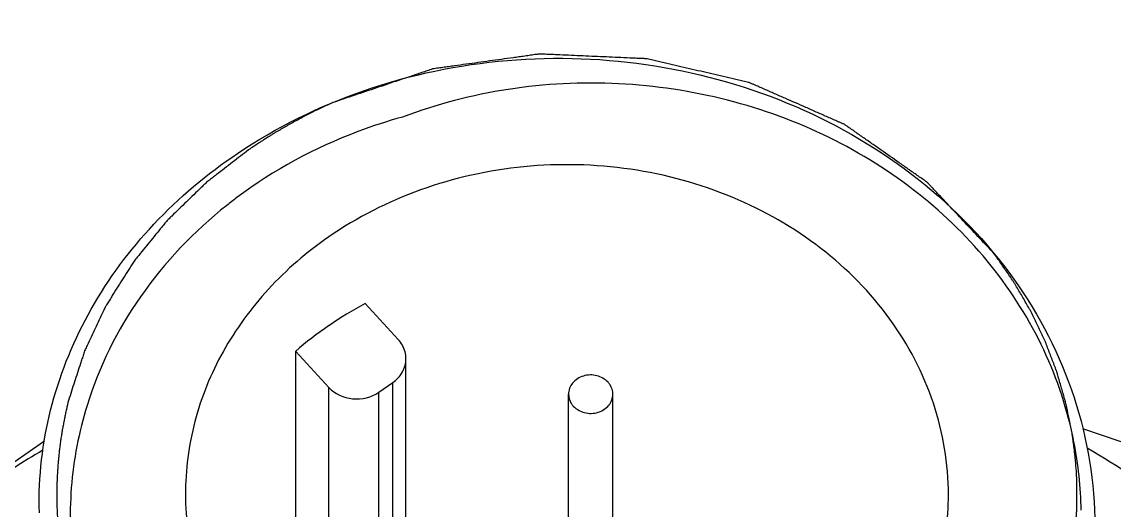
# Model space of a CAD drawing. Header units: millimetres. Extents: x 0 to 10500, y 0 to 7425.
# Drawn here: x 1847 to 1859.31, y 5237.23 to 5242.73 of the extents above; entities that cross this region are included whole.
import ezdxf

# ---------------------------------------------------------------- set-up
doc = ezdxf.new("R2010")
doc.units = ezdxf.units.MM
doc.header["$LTSCALE"] = 577.5
doc.layers.get('0').update_dxf_attribs({"linetype": 'CONTINUOUS'})
doc.layers.add('AXES', color=7, linetype='CONTINUOUS')

msp = doc.modelspace()

# ---------------------------------------------------------------- linework, layer by layer
at = {"color": 7, "linetype": 'Continuous'}
for p, q in [((1863.066, 5236.755), (1858.958, 5238.146)), ((1847.254, 5238.005), (1841.315, 5233.896))]:
    msp.add_line(p, q, dxfattribs=at)
msp.add_circle((1822.737, 5169.778), 106.812, dxfattribs=at)
for centre, radius, start, end in [((1852.541, 5236.597), 5.195, 126.8605, 128.4651), ((1854.585, 5237.162), 4.355, 0.8641, 11.0533), ((1851.515, 5237.298), 4.322, 180.0002, 181.3272)]:
    msp.add_arc(centre, radius, start, end, dxfattribs=at)
at = {"color": 2, "linetype": 'Continuous'}
for points, knots in [([(1857.964, 5240.115), (1857.909, 5240.174), (1857.798, 5240.292), (1857.632, 5240.469), (1857.494, 5240.616), (1857.398, 5240.72), (1857.343, 5240.778), (1857.301, 5240.823), (1857.267, 5240.859), (1857.239, 5240.889), (1857.222, 5240.907), (1857.209, 5240.923), (1857.191, 5240.934), (1857.162, 5240.955), (1857.119, 5240.985), (1857.068, 5241.021), (1857, 5241.068), (1856.88, 5241.152), (1856.744, 5241.247), (1856.608, 5241.343), (1856.523, 5241.402), (1856.454, 5241.45), (1856.403, 5241.486), (1856.352, 5241.522), (1856.314, 5241.549), (1856.288, 5241.566), (1856.272, 5241.579), (1856.247, 5241.589), (1856.218, 5241.602), (1856.178, 5241.619), (1856.13, 5241.641), (1856.051, 5241.675), (1855.954, 5241.718), (1855.798, 5241.787), (1855.641, 5241.856), (1855.485, 5241.924), (1855.387, 5241.967), (1855.309, 5242.002), (1855.26, 5242.023), (1855.226, 5242.038), (1855.209, 5242.046), (1855.199, 5242.05), (1855.183, 5242.053), (1855.16, 5242.059), (1855.117, 5242.069), (1855.064, 5242.081), (1854.98, 5242.101), (1854.874, 5242.125), (1854.747, 5242.155), (1854.62, 5242.184), (1854.493, 5242.213), (1854.366, 5242.243), (1854.26, 5242.267), (1854.175, 5242.287), (1854.122, 5242.299), (1854.08, 5242.309), (1854.056, 5242.314), (1854.04, 5242.318), (1854.029, 5242.319), (1854.01, 5242.32), (1853.972, 5242.321), (1853.917, 5242.324), (1853.83, 5242.328), (1853.72, 5242.333), (1853.545, 5242.34), (1853.326, 5242.35), (1853.129, 5242.359), (1852.998, 5242.365), (1852.943, 5242.367), (1852.9, 5242.369), (1852.867, 5242.371), (1852.839, 5242.373), (1852.817, 5242.369), (1852.784, 5242.365), (1852.735, 5242.358), (1852.669, 5242.348), (1852.603, 5242.339), (1852.515, 5242.327), (1852.405, 5242.312), (1852.229, 5242.287), (1852.053, 5242.263), (1851.899, 5242.241), (1851.811, 5242.229), (1851.745, 5242.22), (1851.69, 5242.212), (1851.652, 5242.207), (1851.63, 5242.204), (1851.61, 5242.196), (1851.584, 5242.188), (1851.543, 5242.174), (1851.491, 5242.157), (1851.43, 5242.136), (1851.347, 5242.108), (1851.204, 5242.06), (1850.998, 5241.99), (1850.752, 5241.907), (1850.587, 5241.852), (1850.505, 5241.824)], [0, 0, 0, 0, 0.03125, 0.0625, 0.09375, 0.109375, 0.117188, 0.125, 0.132812, 0.136719, 0.140625, 0.142578, 0.144531, 0.148438, 0.15625, 0.164062, 0.171875, 0.1875, 0.21875, 0.234375, 0.25, 0.257812, 0.265625, 0.273438, 0.28125, 0.283203, 0.285156, 0.289062, 0.292969, 0.296875, 0.304688, 0.3125, 0.328125, 0.34375, 0.375, 0.390625, 0.40625, 0.414062, 0.421875, 0.425781, 0.427734, 0.428711, 0.429688, 0.433594, 0.4375, 0.445312, 0.453125, 0.46875, 0.484375, 0.5, 0.515625, 0.53125, 0.546875, 0.554688, 0.5625, 0.566406, 0.570312, 0.571289, 0.572266, 0.574219, 0.578125, 0.585938, 0.59375, 0.609375, 0.625, 0.65625, 0.6875, 0.695312, 0.703125, 0.707031, 0.710938, 0.714844, 0.716797, 0.71875, 0.726562, 0.734375, 0.742188, 0.75, 0.765625, 0.78125, 0.8125, 0.828125, 0.835938, 0.84375, 0.851562, 0.855469, 0.857422, 0.859375, 0.863281, 0.867188, 0.875, 0.882812, 0.890625, 0.90625, 0.9375, 0.96875, 1, 1, 1, 1]), ([(1850.505, 5241.824), (1850.465, 5241.806), (1850.405, 5241.778), (1850.326, 5241.741), (1850.277, 5241.716), (1850.238, 5241.696), (1850.214, 5241.684), (1850.195, 5241.675), (1850.174, 5241.664), (1850.136, 5241.643), (1850.093, 5241.62), (1850.051, 5241.597), (1850.018, 5241.58), (1849.991, 5241.564), (1849.953, 5241.542), (1849.916, 5241.52), (1849.883, 5241.501), (1849.864, 5241.49), (1849.843, 5241.477), (1849.818, 5241.462), (1849.777, 5241.436), (1849.736, 5241.411), (1849.696, 5241.385), (1849.64, 5241.347), (1849.592, 5241.315), (1849.554, 5241.29)], [0, 0, 0, 0, 0.125, 0.1875, 0.25, 0.28125, 0.3125, 0.328125, 0.34375, 0.375, 0.4375, 0.46875, 0.5, 0.53125, 0.5625, 0.625, 0.65625, 0.671875, 0.6875, 0.71875, 0.75, 0.8125, 0.84375, 0.875, 1, 1, 1, 1]), ([(1849.554, 5241.29), (1849.494, 5241.244), (1849.404, 5241.174), (1849.285, 5241.081), (1849.21, 5241.023), (1849.15, 5240.977), (1849.113, 5240.948), (1849.083, 5240.926), (1849.062, 5240.906), (1849.041, 5240.886), (1849, 5240.846), (1848.938, 5240.785), (1848.855, 5240.705), (1848.773, 5240.625), (1848.711, 5240.565), (1848.67, 5240.525), (1848.649, 5240.505), (1848.629, 5240.484), (1848.607, 5240.456), (1848.577, 5240.42), (1848.508, 5240.335), (1848.427, 5240.236), (1848.346, 5240.136), (1848.306, 5240.087), (1848.283, 5240.058), (1848.265, 5240.038), (1848.251, 5240.013), (1848.231, 5239.982), (1848.196, 5239.927), (1848.146, 5239.848), (1848.087, 5239.754), (1848.037, 5239.676), (1847.998, 5239.613), (1847.973, 5239.573), (1847.955, 5239.546), (1847.946, 5239.53), (1847.939, 5239.514), (1847.929, 5239.494), (1847.906, 5239.446), (1847.872, 5239.373), (1847.827, 5239.277), (1847.781, 5239.18), (1847.747, 5239.108), (1847.725, 5239.06), (1847.713, 5239.036), (1847.702, 5239.011), (1847.692, 5238.976), (1847.678, 5238.933), (1847.655, 5238.864), (1847.627, 5238.777), (1847.582, 5238.639), (1847.549, 5238.535), (1847.526, 5238.466)], [0, 0, 0, 0, 0.0625, 0.09375, 0.125, 0.140625, 0.15625, 0.164062, 0.171875, 0.179688, 0.1875, 0.21875, 0.25, 0.28125, 0.3125, 0.320312, 0.328125, 0.335938, 0.34375, 0.359375, 0.375, 0.4375, 0.46875, 0.484375, 0.492188, 0.5, 0.507812, 0.515625, 0.53125, 0.5625, 0.59375, 0.625, 0.640625, 0.65625, 0.664062, 0.667969, 0.671875, 0.679688, 0.6875, 0.71875, 0.75, 0.78125, 0.8125, 0.820312, 0.828125, 0.835938, 0.84375, 0.859375, 0.875, 0.90625, 0.9375, 1, 1, 1, 1]), ([(1858.837, 5238.098), (1858.828, 5238.141), (1858.811, 5238.227), (1858.791, 5238.323), (1858.778, 5238.387), (1858.771, 5238.419), (1858.764, 5238.451), (1858.751, 5238.496), (1858.735, 5238.551), (1858.715, 5238.617), (1858.696, 5238.684), (1858.68, 5238.739), (1858.668, 5238.783), (1858.652, 5238.827), (1858.622, 5238.902), (1858.589, 5238.989), (1858.56, 5239.065), (1858.544, 5239.108), (1858.532, 5239.141), (1858.516, 5239.172), (1858.496, 5239.214), (1858.461, 5239.288), (1858.42, 5239.372), (1858.385, 5239.446), (1858.364, 5239.488), (1858.34, 5239.528), (1858.311, 5239.579), (1858.275, 5239.64), (1858.239, 5239.701), (1858.209, 5239.752), (1858.186, 5239.793), (1858.16, 5239.832), (1858.112, 5239.901), (1858.045, 5239.998), (1857.991, 5240.076), (1857.964, 5240.115)], [0, 0, 0, 0, 0.0625, 0.125, 0.140625, 0.15625, 0.171875, 0.1875, 0.21875, 0.25, 0.28125, 0.3125, 0.328125, 0.34375, 0.375, 0.4375, 0.46875, 0.484375, 0.5, 0.515625, 0.53125, 0.5625, 0.625, 0.65625, 0.671875, 0.6875, 0.71875, 0.75, 0.78125, 0.8125, 0.828125, 0.84375, 0.875, 0.9375, 1, 1, 1, 1]), ([(1847.526, 5238.466), (1847.518, 5238.432), (1847.506, 5238.381), (1847.491, 5238.313), (1847.481, 5238.261), (1847.47, 5238.21), (1847.461, 5238.158), (1847.453, 5238.116), (1847.448, 5238.081), (1847.443, 5238.056), (1847.439, 5238.026), (1847.434, 5237.988), (1847.429, 5237.949), (1847.423, 5237.909), (1847.421, 5237.883), (1847.418, 5237.857), (1847.415, 5237.822), (1847.411, 5237.788), (1847.408, 5237.753), (1847.406, 5237.714), (1847.402, 5237.668), (1847.4, 5237.63), (1847.399, 5237.611)], [0, 0, 0, 0, 0.125, 0.1875, 0.25, 0.3125, 0.375, 0.4375, 0.46875, 0.5, 0.53125, 0.5625, 0.625, 0.65625, 0.6875, 0.71875, 0.75, 0.8125, 0.84375, 0.875, 0.9375, 1, 1, 1, 1]), ([(1858.847, 5238.032), (1858.846, 5238.041), (1858.844, 5238.054), (1858.841, 5238.071), (1858.839, 5238.086), (1858.838, 5238.094), (1858.837, 5238.098)], [0, 0, 0, 0, 0.375, 0.5625, 0.75, 1, 1, 1, 1]), ([(1858.893, 5237.39), (1858.893, 5237.442), (1858.892, 5237.547), (1858.886, 5237.677), (1858.878, 5237.768), (1858.873, 5237.82), (1858.87, 5237.852), (1858.867, 5237.878), (1858.865, 5237.897), (1858.863, 5237.918), (1858.858, 5237.949), (1858.853, 5237.986), (1858.849, 5238.017), (1858.847, 5238.032)], [0, 0, 0, 0, 0.25, 0.5, 0.625, 0.6875, 0.75, 0.78125, 0.8125, 0.84375, 0.875, 0.9375, 1, 1, 1, 1]), ([(1847.399, 5237.611), (1847.398, 5237.602), (1847.398, 5237.585), (1847.397, 5237.563), (1847.396, 5237.546), (1847.395, 5237.526), (1847.395, 5237.498), (1847.394, 5237.466), (1847.394, 5237.433), (1847.394, 5237.406), (1847.394, 5237.384), (1847.394, 5237.367), (1847.394, 5237.355), (1847.394, 5237.337), (1847.394, 5237.32), (1847.395, 5237.303), (1847.395, 5237.288), (1847.396, 5237.271), (1847.396, 5237.25), (1847.397, 5237.223), (1847.399, 5237.178), (1847.401, 5237.145), (1847.403, 5237.122)], [0, 0, 0, 0, 0.0625, 0.125, 0.15625, 0.1875, 0.25, 0.3125, 0.375, 0.4375, 0.46875, 0.5, 0.53125, 0.5625, 0.625, 0.65625, 0.6875, 0.71875, 0.75, 0.8125, 0.875, 1, 1, 1, 1]), ([(1858.871, 5236.959), (1858.874, 5236.993), (1858.88, 5237.062), (1858.886, 5237.149), (1858.89, 5237.218), (1858.891, 5237.262), (1858.892, 5237.292), (1858.893, 5237.31), (1858.893, 5237.332), (1858.893, 5237.358), (1858.893, 5237.38), (1858.893, 5237.39)], [0, 0, 0, 0, 0.25, 0.5, 0.625, 0.75, 0.8125, 0.84375, 0.875, 0.9375, 1, 1, 1, 1])]:
    msp.add_open_spline(points, degree=3, knots=knots, dxfattribs=at)
at = {"color": 7, "linetype": 'Continuous'}
for points, knots in [([(1849.429, 5241.25), (1849.871, 5241.548), (1850.855, 5242.031), (1852.473, 5242.367), (1854.142, 5242.305), (1855.737, 5241.848), (1857.136, 5241.025), (1858.231, 5239.893), (1858.932, 5238.533), (1859.094, 5237.537), (1859.094, 5237.048)], [0, 0, 0, 0, 0.125997, 0.255706, 0.386866, 0.516945, 0.643786, 0.766203, 0.884394, 1, 1, 1, 1]), ([(1858.859, 5237.997), (1858.789, 5238.354), (1858.556, 5239.062), (1857.953, 5240.02), (1857.124, 5240.837), (1856.108, 5241.472), (1854.957, 5241.893), (1853.727, 5242.078), (1852.481, 5242.016), (1851.675, 5241.806), (1851.291, 5241.661)], [0, 0, 0, 0, 0.114996, 0.232803, 0.354323, 0.47971, 0.608367, 0.739076, 0.870208, 1, 1, 1, 1]), ([(1851.291, 5241.661), (1851.121, 5241.614), (1850.46, 5241.4), (1849.839, 5241.064), (1849.425, 5240.754)], [0, 0, 0, 0, 0.254655, 1, 1, 1, 1]), ([(1847.194, 5237.298), (1847.194, 5237.677), (1847.296, 5238.445), (1847.745, 5239.529), (1848.464, 5240.495), (1849.088, 5241.02), (1849.429, 5241.25)], [0, 0, 0, 0, 0.240998, 0.486142, 0.738612, 1, 1, 1, 1]), ([(1857.444, 5237.402), (1857.444, 5237.75), (1857.326, 5238.46), (1856.819, 5239.427), (1856.027, 5240.229), (1855.016, 5240.807), (1853.863, 5241.121), (1852.657, 5241.149), (1851.488, 5240.89), (1850.778, 5240.53), (1850.459, 5240.309)], [0, 0, 0, 0, 0.114419, 0.231609, 0.353346, 0.479908, 0.610137, 0.741881, 0.872595, 1, 1, 1, 1]), ([(1849.31, 5240.665), (1848.94, 5240.371), (1848.289, 5239.69), (1847.869, 5238.844), (1847.735, 5238.409)], [0, 0, 0, 0, 0.509453, 1, 1, 1, 1]), ([(1850.459, 5240.309), (1850.212, 5240.139), (1849.761, 5239.75), (1849.242, 5239.039), (1848.917, 5238.243), (1848.844, 5237.68), (1848.844, 5237.402)], [0, 0, 0, 0, 0.260523, 0.512824, 0.758336, 1, 1, 1, 1]), ([(1847.735, 5238.409), (1847.642, 5238.108), (1847.522, 5237.485), (1847.557, 5236.534), (1847.804, 5235.607), (1848.404, 5234.439), (1849.624, 5233.209), (1850.893, 5232.626), (1851.567, 5232.436)], [0, 0, 0, 0, 0.119585, 0.238666, 0.358715, 0.480994, 0.734005, 1, 1, 1, 1]), ([(1848.844, 5237.402), (1848.844, 5237.127), (1848.916, 5236.57), (1849.233, 5235.782), (1849.742, 5235.075), (1850.185, 5234.688), (1850.427, 5234.517)], [0, 0, 0, 0, 0.241804, 0.487381, 0.739631, 1, 1, 1, 1]), ([(1855.854, 5234.512), (1856.097, 5234.683), (1856.541, 5235.071), (1857.052, 5235.778), (1857.371, 5236.568), (1857.444, 5237.126), (1857.444, 5237.402)], [0, 0, 0, 0, 0.260402, 0.512662, 0.758225, 1, 1, 1, 1])]:
    msp.add_open_spline(points, degree=3, knots=knots, dxfattribs=at)
at = {"layer": 'AXES', "color": 7, "linetype": 'Continuous'}
for p, q in [((1851.242, 5239.153), (1850.868, 5239.558)), ((1850.087, 5235.763), (1850.087, 5239.018)), ((1850.087, 5239.018), (1850.461, 5238.612)), ((1851.33, 5235.682), (1851.33, 5238.937)), ((1851.023, 5238.558), (1851.18, 5238.666)), ((1851.18, 5235.411), (1851.18, 5238.666)), ((1850.461, 5236.752), (1850.461, 5238.612)), ((1851.023, 5235.303), (1851.023, 5238.558)), ((1853.162, 5235.281), (1853.162, 5238.536)), ((1853.662, 5235.281), (1853.662, 5238.536))]:
    msp.add_line(p, q, dxfattribs=at)
for centre, radius, start, end in [((1852.938, 5235.722), 4.359, 118.345, 124.6492), ((1852.823, 5235.887), 4.159, 124.6513, 131.1568), ((1852.594, 5228.806), 10.559, 120.5, 124.6642)]:
    msp.add_arc(centre, radius, start, end, dxfattribs=at)
for points in [[(1851.29, 5239.087), (1851.277, 5239.111), (1851.261, 5239.133), (1851.242, 5239.153)], [(1851.33, 5238.937), (1851.33, 5238.988), (1851.315, 5239.042), (1851.29, 5239.087)]]:
    msp.add_open_spline(points, degree=3, dxfattribs=at)
for points, knots in [([(1851.18, 5238.666), (1851.224, 5238.697), (1851.301, 5238.777), (1851.33, 5238.885), (1851.33, 5238.937)], [0, 0, 0, 0, 0.513207, 1, 1, 1, 1]), ([(1853.607, 5238.671), (1853.574, 5238.707), (1853.481, 5238.758), (1853.328, 5238.754), (1853.199, 5238.675), (1853.162, 5238.581), (1853.162, 5238.536)], [0, 0, 0, 0, 0.253271, 0.516894, 0.768295, 1, 1, 1, 1]), ([(1853.662, 5238.536), (1853.662, 5238.573), (1853.646, 5238.623), (1853.616, 5238.662), (1853.607, 5238.671)], [0, 0, 0, 0, 0.740806, 1, 1, 1, 1]), ([(1850.461, 5238.612), (1850.528, 5238.54), (1850.728, 5238.448), (1850.94, 5238.5), (1851.023, 5238.558)], [0, 0, 0, 0, 0.494916, 1, 1, 1, 1]), ([(1853.162, 5238.536), (1853.162, 5238.5), (1853.177, 5238.449), (1853.208, 5238.41), (1853.216, 5238.401)], [0, 0, 0, 0, 0.740806, 1, 1, 1, 1]), ([(1853.216, 5238.401), (1853.249, 5238.365), (1853.342, 5238.314), (1853.496, 5238.318), (1853.625, 5238.397), (1853.662, 5238.492), (1853.662, 5238.536)], [0, 0, 0, 0, 0.253271, 0.516894, 0.768295, 1, 1, 1, 1]), ([(1859.008, 5237.93), (1859.705, 5237.524), (1860.99, 5236.567), (1862.486, 5234.736), (1863.428, 5232.636), (1863.644, 5231.132), (1863.644, 5230.391)], [0, 0, 0, 0, 0.261774, 0.514534, 0.759523, 1, 1, 1, 1])]:
    msp.add_open_spline(points, degree=3, knots=knots, dxfattribs=at)

doc.saveas('drawing.dxf')
